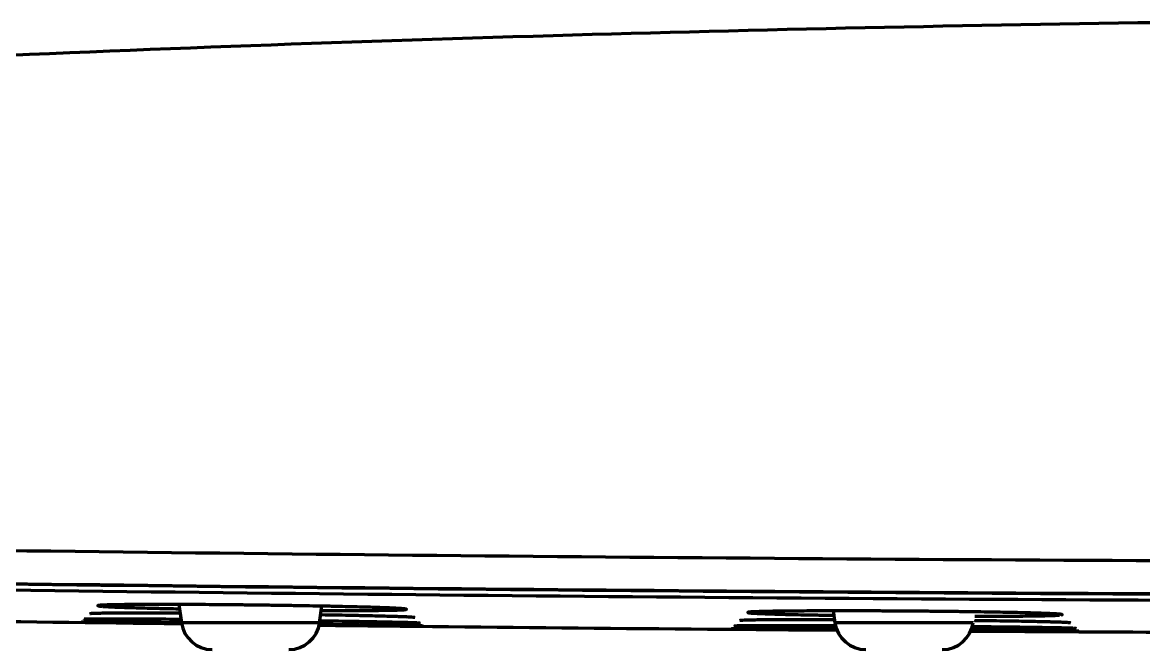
# Model space of a CAD drawing. Extents: x 1919 to 2339, y -1533 to -939.
# Drawn here: x 2086.21 to 2093.42, y -1192.62 to -1188.59 of the extents above; entities that cross this region are included whole.
import ezdxf

# ---------------------------------------------------------------- set-up
doc = ezdxf.new("R2010")
doc.units = 0
doc.header["$LTSCALE"] = 7
doc.header["$MEASUREMENT"] = 0
doc.linetypes.add('CENTER', pattern=[2, 1.25, -0.25, 0.25, -0.25])
doc.layers.add('1', color=1, linetype='CENTER')

msp = doc.modelspace()

# ---------------------------------------------------------------- linework, layer by layer
at = {"layer": '1', "color": 7, "linetype": 'Continuous', "lineweight": 70}
for p, q in [((2087.2203, -1192.3285), (2087.2367, -1192.4454)), ((2088.1249, -1192.4454), (2088.1398, -1192.3391)), ((2091.426, -1192.3696), (2091.4366, -1192.4454)), ((2086.6125, -1192.4234), (2086.6126, -1192.4237)), ((2088.1249, -1192.4454), (2087.2367, -1192.4454)), ((2090.7889, -1192.4673), (2090.789, -1192.4676)), ((2092.3248, -1192.4454), (2091.4366, -1192.4454))]:
    msp.add_line(p, q, dxfattribs=at)
for centre, radius, start, end in [((2098.1805, -291.6362), 900.8816, 269.0936661, 269.3039932), ((2087.4347, -1192.4177), 0.2, 187.96961, 270), ((2087.9268, -1192.4177), 0.2, 270, 352.03039), ((2098.1805, -291.6362), 900.8816, 269.3602555, 269.5718832), ((2091.6346, -1192.4177), 0.2, 187.96961, 270), ((2092.1267, -1192.4177), 0.2, 270, 352.03039), ((2098.1805, -291.6362), 900.8816, 269.6266109, 269.8031493)]:
    msp.add_arc(centre, radius, start, end, dxfattribs=at)
for points, knots in [([(2093.6345, -1188.5898), (2092.2979, -1188.6079), (2089.5801, -1188.6658), (2085.4824, -1188.8193), (2081.3422, -1189.0403), (2077.2057, -1189.3277), (2073.1276, -1189.6763), (2070.431, -1189.9508), (2069.1104, -1190.0956)], [0, 0, 0, 0, 0.163136, 0.331794, 0.500468, 0.669159, 0.837869, 1, 1, 1, 1]), ([(2118.0178, -1191.8528), (2117.1919, -1191.87), (2116.3659, -1191.8862), (2114.7137, -1191.9163), (2112.2351, -1191.9583), (2109.7559, -1191.9907), (2104.7965, -1192.0424), (2101.4889, -1192.0596), (2094.8713, -1192.0596), (2088.2563, -1192.0251), (2081.6467, -1191.9217), (2078.3433, -1191.8528)], [0, 0, 0, 0, 0.0625, 0.0625, 0.125, 0.25, 0.25, 0.5, 0.5, 0.75, 1, 1, 1, 1]), ([(2078.3493, -1192.0631), (2081.6518, -1192.1321), (2088.2595, -1192.2355), (2094.8726, -1192.27), (2101.4884, -1192.27), (2108.1015, -1192.2355), (2114.7093, -1192.1321), (2118.0118, -1192.0631)], [0, 0, 0, 0, 0.25, 0.5, 0.5, 0.75, 1, 1, 1, 1]), ([(2117.9994, -1192.0676), (2117.5869, -1192.0762), (2117.1743, -1192.0846), (2116.3491, -1192.1007), (2115.1111, -1192.1241), (2112.222, -1192.1731), (2109.745, -1192.2054), (2104.79, -1192.2571), (2101.4855, -1192.2744), (2094.8741, -1192.2743), (2088.2653, -1192.2399), (2081.662, -1192.1365), (2078.3616, -1192.0676)], [0, 0, 0, 0, 0.03125, 0.03125, 0.0625, 0.125, 0.25, 0.25, 0.5, 0.5, 0.75, 1, 1, 1, 1]), ([(2086.7606, -1192.3314), (2086.7527, -1192.3316), (2086.7456, -1192.3319), (2086.7302, -1192.3325), (2086.7227, -1192.3329), (2086.7109, -1192.3338), (2086.7065, -1192.3342), (2086.7029, -1192.3348), (2086.7023, -1192.3349), (2086.7013, -1192.3352), (2086.7001, -1192.3355), (2086.6998, -1192.3359), (2086.7003, -1192.3365), (2086.7015, -1192.3369), (2086.7036, -1192.3373)], [0, 0, 0, 0, 0.158284, 0.158284, 0.3828, 0.3828, 0.607317, 0.607317, 0.663446, 0.663446, 0.719575, 0.831833, 0.831833, 1, 1, 1, 1]), ([(2086.7199, -1192.3336), (2086.7199, -1192.3336), (2086.7244, -1192.3331), (2086.7387, -1192.3322), (2086.7583, -1192.3316), (2086.7676, -1192.3314)], [0, 0, 0, 0, 0.24128, 0.690567, 1, 1, 1, 1]), ([(2087.2136, -1192.3285), (2087.1849, -1192.3284), (2087.1572, -1192.3283), (2087.1038, -1192.3283), (2087.0524, -1192.3283), (2087.0048, -1192.3284), (2086.9764, -1192.3285), (2086.9707, -1192.3286), (2086.9596, -1192.3286), (2086.9541, -1192.3286), (2086.9379, -1192.3287), (2086.9274, -1192.3288), (2086.897, -1192.3291), (2086.8591, -1192.3294), (2086.8265, -1192.3299), (2086.8041, -1192.3303), (2086.797, -1192.3305), (2086.7834, -1192.3308), (2086.7769, -1192.3309), (2086.7673, -1192.3312), (2086.7639, -1192.3313), (2086.7606, -1192.3314)], [0, 0, 0, 0, 0.13708, 0.13708, 0.27416, 0.411241, 0.411241, 0.445511, 0.445511, 0.479781, 0.479781, 0.548321, 0.548321, 0.685401, 0.822481, 0.822481, 0.891021, 0.891021, 0.959562, 0.959562, 1, 1, 1, 1]), ([(2088.6817, -1192.3585), (2088.6814, -1192.3584), (2088.681, -1192.3582), (2088.6795, -1192.3578), (2088.6781, -1192.3576), (2088.6727, -1192.3568), (2088.6623, -1192.3556), (2088.6459, -1192.3545), (2088.6312, -1192.3536), (2088.6259, -1192.3533), (2088.6174, -1192.3528), (2088.6144, -1192.3527), (2088.6083, -1192.3524), (2088.6052, -1192.3522), (2088.5892, -1192.3515), (2088.5607, -1192.3502), (2088.5268, -1192.349), (2088.4902, -1192.3477), (2088.4706, -1192.3471), (2088.4443, -1192.3463), (2088.439, -1192.3461), (2088.4281, -1192.3458), (2088.4117, -1192.3453), (2088.3947, -1192.3449), (2088.3599, -1192.3439), (2088.3115, -1192.3427), (2088.2591, -1192.3415), (2088.2183, -1192.3406), (2088.2044, -1192.3403), (2088.1833, -1192.3399), (2088.1761, -1192.3398), (2088.1618, -1192.3395), (2088.1547, -1192.3393), (2088.1185, -1192.3386), (2088.0597, -1192.3375), (2087.9986, -1192.3365), (2087.9365, -1192.3355), (2087.9049, -1192.335), (2087.8566, -1192.3343), (2087.8405, -1192.334), (2087.8083, -1192.3336), (2087.7922, -1192.3334), (2087.7438, -1192.3328), (2087.6793, -1192.332), (2087.6147, -1192.3313), (2087.5743, -1192.3309), (2087.5662, -1192.3308), (2087.55, -1192.3306), (2087.5419, -1192.3306), (2087.5177, -1192.3303), (2087.5017, -1192.3302), (2087.454, -1192.3298), (2087.3915, -1192.3293), (2087.331, -1192.329), (2087.2715, -1192.3287), (2087.2423, -1192.3286), (2087.2136, -1192.3285)], [0, 0, 0, 0, 0.011619, 0.011619, 0.035726, 0.035726, 0.08394, 0.132154, 0.132154, 0.156261, 0.156261, 0.168314, 0.168314, 0.180367, 0.180367, 0.228581, 0.276795, 0.276795, 0.325008, 0.325008, 0.337062, 0.337062, 0.349115, 0.373222, 0.373222, 0.421436, 0.469649, 0.469649, 0.493756, 0.493756, 0.50581, 0.50581, 0.517863, 0.517863, 0.566077, 0.614291, 0.614291, 0.662504, 0.662504, 0.686611, 0.686611, 0.710718, 0.710718, 0.758932, 0.807145, 0.807145, 0.819199, 0.819199, 0.831252, 0.831252, 0.855359, 0.855359, 0.903573, 0.951786, 0.951786, 1, 1, 1, 1]), ([(2087.2217, -1192.3848), (2087.1985, -1192.3847), (2087.1759, -1192.3846), (2087.1245, -1192.3843), (2087.0961, -1192.3842), (2087.0615, -1192.3841), (2087.0547, -1192.3841), (2087.0411, -1192.384), (2087.021, -1192.384), (2087.0016, -1192.3839), (2086.9637, -1192.3839), (2086.9157, -1192.3838), (2086.8725, -1192.3839), (2086.842, -1192.384), (2086.8321, -1192.3841), (2086.8178, -1192.3841), (2086.8131, -1192.3842), (2086.8039, -1192.3842), (2086.7994, -1192.3843), (2086.7774, -1192.3844), (2086.7453, -1192.3847), (2086.7193, -1192.3851), (2086.7021, -1192.3854), (2086.6967, -1192.3856), (2086.6893, -1192.3857), (2086.6869, -1192.3858), (2086.6823, -1192.3859), (2086.6801, -1192.386), (2086.6698, -1192.3863), (2086.6566, -1192.3869), (2086.6501, -1192.3876), (2086.6482, -1192.388), (2086.648, -1192.3881), (2086.6478, -1192.3882)], [0, 0, 0, 0, 0.069587, 0.069587, 0.161028, 0.161028, 0.183888, 0.183888, 0.206748, 0.252469, 0.252469, 0.34391, 0.435351, 0.435351, 0.481072, 0.481072, 0.503932, 0.503932, 0.526792, 0.526792, 0.618234, 0.709675, 0.709675, 0.755395, 0.755395, 0.778256, 0.778256, 0.801116, 0.801116, 0.892557, 0.983998, 0.983998, 1, 1, 1, 1]), ([(2086.7036, -1192.3373), (2086.7043, -1192.3375), (2086.7082, -1192.3381), (2086.7146, -1192.3388), (2086.7246, -1192.3397), (2086.7284, -1192.34), (2086.7346, -1192.3404), (2086.7368, -1192.3406), (2086.7413, -1192.3409), (2086.7437, -1192.341), (2086.756, -1192.3418), (2086.7786, -1192.343), (2086.8068, -1192.3442), (2086.838, -1192.3454), (2086.855, -1192.3461), (2086.878, -1192.3469), (2086.8828, -1192.347), (2086.8923, -1192.3473), (2086.9069, -1192.3478), (2086.9221, -1192.3483), (2086.9533, -1192.3492), (2086.9972, -1192.3505), (2087.0456, -1192.3517), (2087.0837, -1192.3526), (2087.0966, -1192.3529), (2087.1231, -1192.3535), (2087.1366, -1192.3538), (2087.1723, -1192.3546), (2087.1948, -1192.3551), (2087.2178, -1192.3555)], [0, 0, 0, 0, 0.024948, 0.124342, 0.124342, 0.174039, 0.174039, 0.198887, 0.198887, 0.223736, 0.223736, 0.323129, 0.422523, 0.422523, 0.521917, 0.521917, 0.546765, 0.546765, 0.571613, 0.62131, 0.62131, 0.720704, 0.820097, 0.820097, 0.869794, 0.869794, 0.919491, 0.919491, 1, 1, 1, 1]), ([(2088.7359, -1192.4126), (2088.7357, -1192.4124), (2088.7341, -1192.4119), (2088.7297, -1192.4114), (2088.722, -1192.4107), (2088.7191, -1192.4105), (2088.714, -1192.4102), (2088.7122, -1192.4101), (2088.7083, -1192.4098), (2088.7063, -1192.4097), (2088.6958, -1192.4091), (2088.6759, -1192.4082), (2088.6497, -1192.4072), (2088.6277, -1192.4064), (2088.62, -1192.4062), (2088.6079, -1192.4058), (2088.6037, -1192.4056), (2088.5952, -1192.4054), (2088.5909, -1192.4052), (2088.5686, -1192.4046), (2088.5495, -1192.404), (2088.5088, -1192.403), (2088.4656, -1192.4019), (2088.4172, -1192.4008), (2088.3854, -1192.4001), (2088.379, -1192.3999), (2088.366, -1192.3997), (2088.3593, -1192.3995), (2088.3393, -1192.3991), (2088.3258, -1192.3988), (2088.2845, -1192.398), (2088.2278, -1192.3969), (2088.1677, -1192.3959), (2088.1367, -1192.3954), (2088.1367, -1192.3954), (2088.1366, -1192.3954)], [0, 0, 0, 0, 0.025936, 0.114463, 0.114463, 0.158727, 0.158727, 0.180858, 0.180858, 0.20299, 0.20299, 0.291517, 0.380044, 0.380044, 0.424308, 0.424308, 0.44644, 0.44644, 0.468571, 0.468571, 0.557099, 0.557099, 0.645626, 0.734153, 0.734153, 0.756285, 0.756285, 0.778416, 0.778416, 0.82268, 0.82268, 0.911207, 0.999734, 0.999734, 1, 1, 1, 1]), ([(2088.1394, -1192.3665), (2088.1494, -1192.3665), (2088.1594, -1192.3665), (2088.1835, -1192.3666), (2088.2046, -1192.3667), (2088.2252, -1192.3667), (2088.2389, -1192.3667), (2088.2457, -1192.3667), (2088.2794, -1192.3668), (2088.3053, -1192.3668), (2088.3547, -1192.3667), (2088.402, -1192.3666), (2088.4449, -1192.3663), (2088.4703, -1192.3661), (2088.4753, -1192.3661), (2088.4852, -1192.366), (2088.4901, -1192.3659), (2088.5045, -1192.3658), (2088.5137, -1192.3657), (2088.5402, -1192.3654), (2088.5727, -1192.3649), (2088.5996, -1192.3643), (2088.6176, -1192.3638), (2088.6233, -1192.3636), (2088.6312, -1192.3634), (2088.6338, -1192.3633), (2088.6387, -1192.3631), (2088.6411, -1192.363), (2088.6524, -1192.3625), (2088.6599, -1192.3621), (2088.6717, -1192.3613), (2088.676, -1192.3608), (2088.6789, -1192.3603), (2088.679, -1192.3603), (2088.6791, -1192.3603)], [0, 0, 0, 0, 0.033308, 0.033308, 0.08144, 0.105506, 0.105506, 0.129573, 0.129573, 0.225838, 0.225838, 0.322103, 0.418367, 0.418367, 0.442434, 0.442434, 0.4665, 0.4665, 0.514632, 0.514632, 0.610897, 0.707162, 0.707162, 0.755295, 0.755295, 0.779361, 0.779361, 0.803427, 0.803427, 0.899692, 0.899692, 0.995957, 0.995957, 1, 1, 1, 1]), ([(2088.6791, -1192.3603), (2088.6816, -1192.3598), (2088.6827, -1192.3594), (2088.6822, -1192.3587), (2088.682, -1192.3586), (2088.6817, -1192.3585)], [0, 0, 0, 0, 0.787182, 0.787182, 1, 1, 1, 1]), ([(2090.9318, -1192.3748), (2090.9292, -1192.3749), (2090.9266, -1192.375), (2090.9217, -1192.3752), (2090.9192, -1192.3753), (2090.9146, -1192.3755), (2090.9079, -1192.3759), (2090.9022, -1192.3762), (2090.8919, -1192.3769), (2090.8814, -1192.3778), (2090.8773, -1192.3788), (2090.8766, -1192.3796), (2090.8768, -1192.3798), (2090.8776, -1192.3802), (2090.8778, -1192.3803), (2090.8781, -1192.3803)], [0, 0, 0, 0, 0.062676, 0.062676, 0.126894, 0.126894, 0.191111, 0.319547, 0.319547, 0.576417, 0.833287, 0.833287, 0.961723, 0.961723, 1, 1, 1, 1]), ([(2090.8781, -1192.3803), (2090.8782, -1192.3804), (2090.8784, -1192.3805), (2090.8791, -1192.3806), (2090.8797, -1192.3808), (2090.8833, -1192.3814), (2090.8921, -1192.3825), (2090.9073, -1192.3836), (2090.9256, -1192.3847), (2090.9363, -1192.3853), (2090.9517, -1192.386), (2090.9549, -1192.3861), (2090.9615, -1192.3864), (2090.9715, -1192.3868), (2090.9824, -1192.3873), (2091.0052, -1192.3881), (2091.0383, -1192.3892), (2091.0768, -1192.3903), (2091.1078, -1192.3911), (2091.1185, -1192.3914), (2091.135, -1192.3918), (2091.1406, -1192.392), (2091.1519, -1192.3922), (2091.1576, -1192.3924), (2091.1865, -1192.393), (2091.2348, -1192.3941), (2091.2872, -1192.395), (2091.3279, -1192.3958), (2091.3487, -1192.3961), (2091.37, -1192.3965), (2091.3844, -1192.3967), (2091.3916, -1192.3968), (2091.4084, -1192.3971), (2091.4179, -1192.3972), (2091.4274, -1192.3974)], [0, 0, 0, 0, 0.009461, 0.009461, 0.032882, 0.032882, 0.126568, 0.220254, 0.220254, 0.313939, 0.313939, 0.337361, 0.337361, 0.360782, 0.407625, 0.407625, 0.501311, 0.594997, 0.594997, 0.641839, 0.641839, 0.665261, 0.665261, 0.688682, 0.688682, 0.782368, 0.876054, 0.876054, 0.922897, 0.946318, 0.946318, 0.969739, 0.969739, 1, 1, 1, 1]), ([(2090.897, -1192.377), (2090.897, -1192.377), (2090.897, -1192.377), (2090.9038, -1192.3763), (2090.9174, -1192.3754), (2090.9347, -1192.3749), (2090.9381, -1192.3748)], [0, 0, 0, 0, 0.009504, 0.352795, 0.877983, 1, 1, 1, 1]), ([(2091.6063, -1192.3696), (2091.5742, -1192.3695), (2091.5429, -1192.3694), (2091.4816, -1192.3694), (2091.4217, -1192.3694), (2091.3646, -1192.3695), (2091.3298, -1192.3696), (2091.3228, -1192.3696), (2091.3091, -1192.3697), (2091.3023, -1192.3697), (2091.282, -1192.3698), (2091.2688, -1192.3699), (2091.2301, -1192.3701), (2091.1807, -1192.3704), (2091.1359, -1192.3708), (2091.1039, -1192.3712), (2091.0884, -1192.3714), (2091.0735, -1192.3716), (2091.0637, -1192.3718), (2091.0589, -1192.3718), (2091.0354, -1192.3722), (2091.018, -1192.3725), (2090.9863, -1192.3732), (2090.9718, -1192.3735), (2090.949, -1192.3742), (2090.94, -1192.3745), (2090.9318, -1192.3748)], [0, 0, 0, 0, 0.102501, 0.102501, 0.205002, 0.307503, 0.307503, 0.333128, 0.333128, 0.358753, 0.358753, 0.410004, 0.410004, 0.512505, 0.615006, 0.615006, 0.666256, 0.691882, 0.691882, 0.717507, 0.717507, 0.820008, 0.820008, 0.922509, 0.922509, 1, 1, 1, 1]), ([(2092.8968, -1192.3932), (2092.8962, -1192.3929), (2092.8952, -1192.3926), (2092.8922, -1192.392), (2092.8904, -1192.3918), (2092.887, -1192.3914), (2092.8858, -1192.3912), (2092.8832, -1192.3909), (2092.8817, -1192.3908), (2092.8741, -1192.3901), (2092.8665, -1192.3896), (2092.8481, -1192.3885), (2092.8374, -1192.3879), (2092.813, -1192.3868), (2092.7992, -1192.3862), (2092.7801, -1192.3855), (2092.7761, -1192.3854), (2092.7681, -1192.3851), (2092.7558, -1192.3847), (2092.7428, -1192.3842), (2092.7158, -1192.3834), (2092.6772, -1192.3823), (2092.6336, -1192.3812), (2092.5989, -1192.3804), (2092.5871, -1192.3802), (2092.5687, -1192.3798), (2092.5626, -1192.3797), (2092.5501, -1192.3794), (2092.5438, -1192.3793), (2092.5121, -1192.3786), (2092.4596, -1192.3776), (2092.4036, -1192.3767), (2092.3458, -1192.3758), (2092.3161, -1192.3754), (2092.2777, -1192.3749), (2092.27, -1192.3748), (2092.2546, -1192.3746), (2092.2314, -1192.3743), (2092.2079, -1192.374), (2092.1608, -1192.3734), (2092.0971, -1192.3727), (2092.032, -1192.3721), (2091.9908, -1192.3717), (2091.9826, -1192.3716), (2091.966, -1192.3715), (2091.9577, -1192.3714), (2091.9327, -1192.3712), (2091.9161, -1192.3711), (2091.8664, -1192.3708), (2091.8006, -1192.3703), (2091.7354, -1192.37), (2091.6706, -1192.3698), (2091.6383, -1192.3696), (2091.6063, -1192.3696)], [0, 0, 0, 0, 0.029703, 0.029703, 0.056656, 0.056656, 0.070132, 0.070132, 0.083608, 0.083608, 0.137514, 0.137514, 0.191419, 0.191419, 0.245325, 0.245325, 0.258801, 0.258801, 0.272277, 0.29923, 0.29923, 0.353135, 0.407041, 0.407041, 0.433993, 0.433993, 0.44747, 0.44747, 0.460946, 0.460946, 0.514852, 0.568757, 0.568757, 0.622662, 0.622662, 0.636139, 0.636139, 0.649615, 0.676568, 0.676568, 0.730473, 0.784378, 0.784378, 0.797855, 0.797855, 0.811331, 0.811331, 0.838284, 0.838284, 0.892189, 0.946095, 0.946095, 1, 1, 1, 1]), ([(2092.3353, -1192.4038), (2092.3412, -1192.4038), (2092.3471, -1192.4038), (2092.3821, -1192.4037), (2092.439, -1192.4036), (2092.4925, -1192.4034), (2092.5249, -1192.4032), (2092.5313, -1192.4032), (2092.544, -1192.4031), (2092.5504, -1192.4031), (2092.5691, -1192.4029), (2092.5812, -1192.4029), (2092.6167, -1192.4026), (2092.6616, -1192.4021), (2092.7014, -1192.4016), (2092.7294, -1192.4012), (2092.743, -1192.4009), (2092.7558, -1192.4007), (2092.7642, -1192.4005), (2092.7683, -1192.4004), (2092.7884, -1192.4), (2092.8028, -1192.3996), (2092.8288, -1192.3989), (2092.8402, -1192.3985), (2092.8601, -1192.3976), (2092.8685, -1192.3972), (2092.8771, -1192.3966), (2092.8788, -1192.3965), (2092.8804, -1192.3964), (2092.8806, -1192.3964), (2092.8807, -1192.3964)], [0, 0, 0, 0, 0.021007, 0.021007, 0.12657, 0.232133, 0.232133, 0.258524, 0.258524, 0.284915, 0.284915, 0.337697, 0.337697, 0.44326, 0.548823, 0.548823, 0.601605, 0.627995, 0.627995, 0.654386, 0.654386, 0.759949, 0.759949, 0.865513, 0.865513, 0.971076, 0.971076, 0.997467, 0.997467, 1, 1, 1, 1]), ([(2092.8936, -1192.395), (2092.8958, -1192.3946), (2092.8977, -1192.394), (2092.8973, -1192.3934), (2092.8968, -1192.3932)], [0, 0, 0, 0, 0.625222, 1, 1, 1, 1]), ([(2087.2381, -1192.4463), (2087.2333, -1192.4462), (2087.2285, -1192.4462), (2087.1914, -1192.4458), (2087.1599, -1192.4454), (2087.0985, -1192.4448), (2087.0685, -1192.4445), (2087.0322, -1192.4441), (2087.025, -1192.4441), (2087.0107, -1192.4439), (2086.9895, -1192.4437), (2086.9691, -1192.4435), (2086.9292, -1192.4431), (2086.8786, -1192.4427), (2086.8331, -1192.4423), (2086.8009, -1192.442), (2086.7905, -1192.4419), (2086.7754, -1192.4418), (2086.7704, -1192.4417), (2086.7608, -1192.4416), (2086.756, -1192.4416), (2086.7328, -1192.4414), (2086.699, -1192.4412), (2086.6716, -1192.441), (2086.6473, -1192.4409), (2086.6368, -1192.4408), (2086.6191, -1192.4408), (2086.6121, -1192.4408), (2086.6015, -1192.4408), (2086.5979, -1192.4408), (2086.5957, -1192.4409), (2086.5954, -1192.4409), (2086.5949, -1192.441), (2086.5948, -1192.441), (2086.5948, -1192.441), (2086.5948, -1192.441)], [0, 0, 0, 0, 0.012564, 0.012564, 0.098033, 0.098033, 0.183502, 0.183502, 0.20487, 0.20487, 0.226237, 0.268972, 0.268972, 0.354441, 0.43991, 0.43991, 0.482645, 0.482645, 0.504012, 0.504012, 0.52538, 0.52538, 0.610849, 0.696318, 0.696318, 0.781787, 0.781787, 0.867257, 0.867257, 0.952726, 0.952726, 0.974093, 0.974093, 0.99546, 1, 1, 1, 1]), ([(2086.6042, -1192.4414), (2086.605, -1192.4414), (2086.6108, -1192.4416), (2086.6189, -1192.4418), (2086.632, -1192.4421), (2086.6368, -1192.4422), (2086.6447, -1192.4423), (2086.6475, -1192.4424), (2086.6531, -1192.4425), (2086.6561, -1192.4425), (2086.6713, -1192.4428), (2086.6987, -1192.4433), (2086.7324, -1192.4438), (2086.7693, -1192.4443), (2086.7892, -1192.4446), (2086.8216, -1192.4451), (2086.8328, -1192.4453), (2086.8556, -1192.4456), (2086.8673, -1192.4458), (2086.9034, -1192.4463), (2086.954, -1192.447), (2087.0094, -1192.4477), (2087.0455, -1192.4482), (2087.0528, -1192.4483), (2087.0676, -1192.4485), (2087.0751, -1192.4486), (2087.0977, -1192.4489), (2087.1129, -1192.4491), (2087.1592, -1192.4497), (2087.1966, -1192.4502), (2087.235, -1192.4507), (2087.2409, -1192.4507)], [0, 0, 0, 0, 0.016135, 0.112753, 0.112753, 0.161062, 0.161062, 0.185217, 0.185217, 0.209372, 0.209372, 0.30599, 0.402608, 0.402608, 0.499227, 0.499227, 0.547536, 0.547536, 0.595845, 0.595845, 0.692464, 0.789082, 0.789082, 0.813237, 0.813237, 0.837391, 0.837391, 0.8857, 0.8857, 0.982319, 1, 1, 1, 1]), ([(2087.2335, -1192.4242), (2087.2323, -1192.4242), (2087.2311, -1192.4242), (2087.1981, -1192.4239), (2087.1671, -1192.4237), (2087.1067, -1192.4232), (2087.0773, -1192.423), (2087.0416, -1192.4228), (2087.0345, -1192.4227), (2087.0204, -1192.4226), (2086.9996, -1192.4225), (2086.9796, -1192.4224), (2086.9404, -1192.4222), (2086.8906, -1192.4219), (2086.8459, -1192.4218), (2086.8143, -1192.4217), (2086.8041, -1192.4216), (2086.7893, -1192.4216), (2086.7844, -1192.4216), (2086.7749, -1192.4216), (2086.7702, -1192.4216), (2086.7474, -1192.4216), (2086.7142, -1192.4216), (2086.6872, -1192.4217), (2086.6693, -1192.4219), (2086.6637, -1192.4219), (2086.656, -1192.422), (2086.6535, -1192.422), (2086.6488, -1192.4221), (2086.6465, -1192.4221), (2086.6358, -1192.4223), (2086.6221, -1192.4226), (2086.6152, -1192.423), (2086.6131, -1192.4232), (2086.6128, -1192.4233), (2086.6126, -1192.4234), (2086.6125, -1192.4234), (2086.6125, -1192.4234)], [0, 0, 0, 0, 0.003344, 0.003344, 0.091333, 0.091333, 0.179323, 0.179323, 0.20132, 0.20132, 0.223318, 0.267312, 0.267312, 0.355302, 0.443292, 0.443292, 0.487286, 0.487286, 0.509284, 0.509284, 0.531281, 0.531281, 0.619271, 0.70726, 0.70726, 0.751255, 0.751255, 0.773253, 0.773253, 0.79525, 0.79525, 0.88324, 0.971229, 0.971229, 0.993227, 0.993227, 1, 1, 1, 1]), ([(2088.1189, -1192.461), (2088.1249, -1192.4611), (2088.1309, -1192.4611), (2088.1451, -1192.4613), (2088.1534, -1192.4614), (2088.1942, -1192.4618), (2088.2258, -1192.4621), (2088.2872, -1192.4628), (2088.3169, -1192.4631), (2088.3745, -1192.4636), (2088.4022, -1192.4639), (2088.4357, -1192.4642), (2088.4424, -1192.4643), (2088.4555, -1192.4644), (2088.4749, -1192.4646), (2088.4935, -1192.4648), (2088.5297, -1192.4651), (2088.5751, -1192.4655), (2088.6149, -1192.4658), (2088.6426, -1192.4661), (2088.6515, -1192.4661), (2088.6643, -1192.4662), (2088.6685, -1192.4663), (2088.6767, -1192.4663), (2088.6806, -1192.4663), (2088.6999, -1192.4665), (2088.7274, -1192.4667), (2088.7482, -1192.4667), (2088.7656, -1192.4668), (2088.7727, -1192.4668), (2088.778, -1192.4668)], [0, 0, 0, 0, 0.017258, 0.017258, 0.041227, 0.041227, 0.137105, 0.137105, 0.232982, 0.232982, 0.328859, 0.328859, 0.352828, 0.352828, 0.376798, 0.424736, 0.424736, 0.520614, 0.616491, 0.616491, 0.66443, 0.66443, 0.688399, 0.688399, 0.712368, 0.712368, 0.808245, 0.904123, 0.904123, 1, 1, 1, 1]), ([(2088.79, -1192.4665), (2088.7899, -1192.4665), (2088.7885, -1192.4664), (2088.7835, -1192.4662), (2088.7756, -1192.466), (2088.7725, -1192.4659), (2088.7654, -1192.4658), (2088.7615, -1192.4657), (2088.7484, -1192.4654), (2088.7276, -1192.465), (2088.7002, -1192.4645), (2088.6773, -1192.4642), (2088.6692, -1192.464), (2088.6565, -1192.4638), (2088.6522, -1192.4638), (2088.6433, -1192.4636), (2088.6387, -1192.4636), (2088.6154, -1192.4632), (2088.5954, -1192.4629), (2088.5528, -1192.4623), (2088.5075, -1192.4616), (2088.4568, -1192.4609), (2088.4234, -1192.4605), (2088.4167, -1192.4604), (2088.403, -1192.4602), (2088.3961, -1192.4601), (2088.3751, -1192.4598), (2088.3609, -1192.4596), (2088.3176, -1192.4591), (2088.258, -1192.4583), (2088.195, -1192.4575), (2088.1486, -1192.4569), (2088.1344, -1192.4567), (2088.1201, -1192.4565)], [0, 0, 0, 0, 0.037719, 0.121894, 0.121894, 0.163981, 0.163981, 0.206068, 0.206068, 0.290242, 0.374417, 0.374417, 0.416504, 0.416504, 0.437547, 0.437547, 0.458591, 0.458591, 0.542765, 0.542765, 0.62694, 0.711114, 0.711114, 0.732157, 0.732157, 0.753201, 0.753201, 0.795288, 0.795288, 0.879462, 0.963637, 0.963637, 1, 1, 1, 1]), ([(2088.7719, -1192.4485), (2088.7718, -1192.4485), (2088.7702, -1192.4481), (2088.7655, -1192.4477), (2088.7576, -1192.4473), (2088.7546, -1192.4472), (2088.7493, -1192.4469), (2088.7475, -1192.4468), (2088.7436, -1192.4467), (2088.7415, -1192.4466), (2088.7307, -1192.4462), (2088.7101, -1192.4455), (2088.6831, -1192.4447), (2088.6605, -1192.4442), (2088.6525, -1192.444), (2088.64, -1192.4437), (2088.6357, -1192.4436), (2088.6269, -1192.4434), (2088.6225, -1192.4433), (2088.5995, -1192.4427), (2088.5798, -1192.4423), (2088.5378, -1192.4414), (2088.4931, -1192.4406), (2088.4432, -1192.4397), (2088.4103, -1192.4391), (2088.4037, -1192.439), (2088.3902, -1192.4387), (2088.3834, -1192.4386), (2088.3627, -1192.4382), (2088.3487, -1192.438), (2088.3061, -1192.4373), (2088.2474, -1192.4364), (2088.1854, -1192.4354), (2088.1457, -1192.4348), (2088.1379, -1192.4347), (2088.13, -1192.4346)], [0, 0, 0, 0, 0.032025, 0.118113, 0.118113, 0.161157, 0.161157, 0.182679, 0.182679, 0.204201, 0.204201, 0.290289, 0.376378, 0.376378, 0.419422, 0.419422, 0.440944, 0.440944, 0.462466, 0.462466, 0.548554, 0.548554, 0.634642, 0.72073, 0.72073, 0.742252, 0.742252, 0.763774, 0.763774, 0.806818, 0.806818, 0.892906, 0.978994, 0.978994, 1, 1, 1, 1]), ([(2091.4378, -1192.4653), (2091.4304, -1192.4653), (2091.4231, -1192.4653), (2091.3834, -1192.4651), (2091.3519, -1192.465), (2091.2905, -1192.4648), (2091.2606, -1192.4647), (2091.2243, -1192.4647), (2091.217, -1192.4647), (2091.2028, -1192.4646), (2091.1816, -1192.4646), (2091.1612, -1192.4646), (2091.1214, -1192.4645), (2091.0709, -1192.4645), (2091.0255, -1192.4646), (2090.9933, -1192.4646), (2090.983, -1192.4647), (2090.9679, -1192.4647), (2090.963, -1192.4647), (2090.9533, -1192.4648), (2090.9486, -1192.4648), (2090.9255, -1192.4649), (2090.8917, -1192.4651), (2090.8643, -1192.4653), (2090.8462, -1192.4655), (2090.8406, -1192.4656), (2090.8327, -1192.4657), (2090.8302, -1192.4658), (2090.8254, -1192.4658), (2090.8232, -1192.4659), (2090.8123, -1192.4661), (2090.7984, -1192.4665), (2090.7916, -1192.4669), (2090.7895, -1192.4672), (2090.7892, -1192.4672), (2090.789, -1192.4673), (2090.789, -1192.4673), (2090.7889, -1192.4673)], [0, 0, 0, 0, 0.019647, 0.019647, 0.106581, 0.106581, 0.193516, 0.193516, 0.215249, 0.215249, 0.236983, 0.28045, 0.28045, 0.367384, 0.454318, 0.454318, 0.497785, 0.497785, 0.519519, 0.519519, 0.541253, 0.541253, 0.628187, 0.715121, 0.715121, 0.758588, 0.758588, 0.780322, 0.780322, 0.802055, 0.802055, 0.888989, 0.975924, 0.975924, 0.997657, 0.997657, 1, 1, 1, 1]), ([(2090.7984, -1192.4685), (2090.7992, -1192.4685), (2090.8052, -1192.4689), (2090.8136, -1192.4692), (2090.8269, -1192.4696), (2090.8318, -1192.4698), (2090.8397, -1192.47), (2090.8425, -1192.4701), (2090.8482, -1192.4702), (2090.8512, -1192.4703), (2090.8665, -1192.4707), (2090.8943, -1192.4713), (2090.9282, -1192.472), (2090.9652, -1192.4727), (2090.9853, -1192.473), (2091.0288, -1192.4737), (2091.0517, -1192.474), (2091.1001, -1192.4747), (2091.1508, -1192.4754), (2091.2064, -1192.4761), (2091.2427, -1192.4765), (2091.25, -1192.4766), (2091.2649, -1192.4768), (2091.2724, -1192.4769), (2091.295, -1192.4771), (2091.3103, -1192.4773), (2091.3567, -1192.4778), (2091.3969, -1192.4782), (2091.4383, -1192.4787), (2091.4471, -1192.4788)], [0, 0, 0, 0, 0.017696, 0.113353, 0.113353, 0.161182, 0.161182, 0.185096, 0.185096, 0.20901, 0.20901, 0.304668, 0.400325, 0.400325, 0.495982, 0.495982, 0.591639, 0.591639, 0.687297, 0.782954, 0.782954, 0.806868, 0.806868, 0.830782, 0.830782, 0.878611, 0.878611, 0.974268, 1, 1, 1, 1]), ([(2091.4333, -1192.4259), (2091.432, -1192.4259), (2091.4307, -1192.4259), (2091.3982, -1192.4258), (2091.3677, -1192.4258), (2091.3083, -1192.4258), (2091.2794, -1192.4258), (2091.2443, -1192.4258), (2091.2373, -1192.4258), (2091.2235, -1192.4259), (2091.2031, -1192.4259), (2091.1833, -1192.426), (2091.1448, -1192.4261), (2091.096, -1192.4263), (2091.0521, -1192.4266), (2091.0211, -1192.4268), (2091.0111, -1192.4269), (2090.9965, -1192.4271), (2090.9918, -1192.4271), (2090.9824, -1192.4272), (2090.9779, -1192.4273), (2090.9556, -1192.4275), (2090.923, -1192.428), (2090.8966, -1192.4285), (2090.8791, -1192.4289), (2090.8737, -1192.4291), (2090.8661, -1192.4293), (2090.8637, -1192.4294), (2090.8591, -1192.4295), (2090.8569, -1192.4296), (2090.8464, -1192.43), (2090.8331, -1192.4307), (2090.8266, -1192.4314), (2090.8248, -1192.4318), (2090.8245, -1192.4319), (2090.8244, -1192.432)], [0, 0, 0, 0, 0.00366, 0.00366, 0.092939, 0.092939, 0.182217, 0.182217, 0.204536, 0.204536, 0.226856, 0.271495, 0.271495, 0.360773, 0.450051, 0.450051, 0.49469, 0.49469, 0.517009, 0.517009, 0.539329, 0.539329, 0.628607, 0.717885, 0.717885, 0.762524, 0.762524, 0.784844, 0.784844, 0.807163, 0.807163, 0.896441, 0.985719, 0.985719, 1, 1, 1, 1]), ([(2092.9864, -1192.4827), (2092.9862, -1192.4826), (2092.9845, -1192.4823), (2092.9797, -1192.4819), (2092.9716, -1192.4815), (2092.9685, -1192.4814), (2092.9613, -1192.4811), (2092.9573, -1192.4809), (2092.9441, -1192.4805), (2092.923, -1192.4799), (2092.8955, -1192.4792), (2092.8724, -1192.4788), (2092.8643, -1192.4786), (2092.8515, -1192.4784), (2092.8471, -1192.4783), (2092.8381, -1192.4781), (2092.8335, -1192.478), (2092.8101, -1192.4776), (2092.7901, -1192.4773), (2092.7472, -1192.4766), (2092.7017, -1192.4759), (2092.6508, -1192.4752), (2092.6173, -1192.4748), (2092.6105, -1192.4747), (2092.5968, -1192.4745), (2092.5898, -1192.4744), (2092.5688, -1192.4742), (2092.5545, -1192.474), (2092.5111, -1192.4735), (2092.4514, -1192.4728), (2092.3882, -1192.4721), (2092.3431, -1192.4717), (2092.3304, -1192.4715), (2092.3175, -1192.4714)], [0, 0, 0, 0, 0.029155, 0.114415, 0.114415, 0.157044, 0.157044, 0.199674, 0.199674, 0.284933, 0.370192, 0.370192, 0.412821, 0.412821, 0.434136, 0.434136, 0.455451, 0.455451, 0.54071, 0.54071, 0.625969, 0.711228, 0.711228, 0.732542, 0.732542, 0.753857, 0.753857, 0.796487, 0.796487, 0.881746, 0.967005, 0.967005, 1, 1, 1, 1]), ([(2092.9506, -1192.4469), (2092.9504, -1192.4468), (2092.9486, -1192.4462), (2092.944, -1192.4457), (2092.9362, -1192.4451), (2092.9331, -1192.4449), (2092.9262, -1192.4444), (2092.9222, -1192.4442), (2092.9093, -1192.4436), (2092.8889, -1192.4427), (2092.8622, -1192.4418), (2092.8397, -1192.4411), (2092.8319, -1192.4409), (2092.8194, -1192.4406), (2092.8152, -1192.4404), (2092.8065, -1192.4402), (2092.8021, -1192.4401), (2092.7794, -1192.4395), (2092.7599, -1192.4391), (2092.7183, -1192.4382), (2092.6742, -1192.4373), (2092.6249, -1192.4364), (2092.5925, -1192.4358), (2092.5859, -1192.4357), (2092.5726, -1192.4355), (2092.5659, -1192.4354), (2092.5455, -1192.4351), (2092.5317, -1192.4348), (2092.4896, -1192.4342), (2092.4318, -1192.4334), (2092.3705, -1192.4326), (2092.3363, -1192.4322), (2092.3336, -1192.4321), (2092.3308, -1192.4321)], [0, 0, 0, 0, 0.026861, 0.114634, 0.114634, 0.158521, 0.158521, 0.202407, 0.202407, 0.29018, 0.377953, 0.377953, 0.42184, 0.42184, 0.443783, 0.443783, 0.465726, 0.465726, 0.553499, 0.553499, 0.641272, 0.729045, 0.729045, 0.750988, 0.750988, 0.772931, 0.772931, 0.816818, 0.816818, 0.904591, 0.992364, 0.992364, 1, 1, 1, 1]), ([(2091.4482, -1192.4875), (2091.4353, -1192.4874), (2091.4226, -1192.4873), (2091.377, -1192.4871), (2091.345, -1192.4869), (2091.2825, -1192.4865), (2091.2521, -1192.4864), (2091.2151, -1192.4862), (2091.2078, -1192.4861), (2091.1933, -1192.486), (2091.1718, -1192.4859), (2091.151, -1192.4858), (2091.1105, -1192.4856), (2091.0591, -1192.4854), (2091.0128, -1192.4852), (2090.9801, -1192.485), (2090.9695, -1192.485), (2090.9542, -1192.485), (2090.9492, -1192.4849), (2090.9393, -1192.4849), (2090.9345, -1192.4849), (2090.911, -1192.4848), (2090.8766, -1192.4847), (2090.8486, -1192.4847), (2090.8301, -1192.4846), (2090.8244, -1192.4846), (2090.8164, -1192.4846), (2090.8138, -1192.4847), (2090.8089, -1192.4847), (2090.8066, -1192.4847), (2090.7955, -1192.4847), (2090.7813, -1192.4847), (2090.7742, -1192.4849), (2090.772, -1192.4849), (2090.7716, -1192.485), (2090.7712, -1192.485), (2090.7711, -1192.485), (2090.7712, -1192.485), (2090.7712, -1192.485)], [0, 0, 0, 0, 0.032214, 0.032214, 0.116106, 0.116106, 0.199998, 0.199998, 0.220971, 0.220971, 0.241944, 0.28389, 0.28389, 0.367781, 0.451673, 0.451673, 0.493619, 0.493619, 0.514592, 0.514592, 0.535565, 0.535565, 0.619457, 0.703348, 0.703348, 0.745294, 0.745294, 0.766267, 0.766267, 0.78724, 0.78724, 0.871132, 0.955024, 0.955024, 0.975997, 0.975997, 0.99697, 1, 1, 1, 1]), ([(2090.7805, -1192.4854), (2090.7814, -1192.4854), (2090.7875, -1192.4856), (2090.796, -1192.4857), (2090.8094, -1192.4859), (2090.8144, -1192.486), (2090.8224, -1192.4861), (2090.8252, -1192.4862), (2090.831, -1192.4862), (2090.834, -1192.4863), (2090.8495, -1192.4865), (2090.8776, -1192.4868), (2090.9119, -1192.4872), (2090.9401, -1192.4875), (2090.9499, -1192.4876), (2090.9703, -1192.4878), (2090.9809, -1192.4879), (2091.0139, -1192.4883), (2091.0372, -1192.4885), (2091.0862, -1192.489), (2091.1377, -1192.4894), (2091.1942, -1192.4899), (2091.231, -1192.4902), (2091.2384, -1192.4903), (2091.2535, -1192.4904), (2091.2611, -1192.4905), (2091.2841, -1192.4907), (2091.2996, -1192.4908), (2091.3467, -1192.4912), (2091.3912, -1192.4916), (2091.4371, -1192.4919), (2091.45, -1192.4921)], [0, 0, 0, 0, 0.018525, 0.113043, 0.113043, 0.160302, 0.160302, 0.183932, 0.183932, 0.207561, 0.207561, 0.302079, 0.396597, 0.396597, 0.443856, 0.443856, 0.491115, 0.491115, 0.585633, 0.585633, 0.680151, 0.774669, 0.774669, 0.798299, 0.798299, 0.821928, 0.821928, 0.869187, 0.869187, 0.963705, 1, 1, 1, 1]), ([(2092.3089, -1192.4981), (2092.3113, -1192.4981), (2092.3136, -1192.4981), (2092.3245, -1192.4982), (2092.333, -1192.4982), (2092.3498, -1192.4983), (2092.3582, -1192.4984), (2092.3996, -1192.4986), (2092.4318, -1192.4988), (2092.4942, -1192.4991), (2092.5244, -1192.4993), (2092.5829, -1192.4996), (2092.6111, -1192.4998), (2092.6452, -1192.4999), (2092.6519, -1192.5), (2092.6652, -1192.5), (2092.685, -1192.5001), (2092.7038, -1192.5002), (2092.7406, -1192.5004), (2092.7867, -1192.5006), (2092.8271, -1192.5007), (2092.8553, -1192.5008), (2092.8643, -1192.5009), (2092.8773, -1192.5009), (2092.8815, -1192.5009), (2092.8898, -1192.5009), (2092.8938, -1192.5009), (2092.9134, -1192.501), (2092.9412, -1192.501), (2092.9623, -1192.501), (2092.98, -1192.501), (2092.9871, -1192.501), (2092.9925, -1192.5009)], [0, 0, 0, 0, 0.006623, 0.006623, 0.030274, 0.030274, 0.053926, 0.053926, 0.148534, 0.148534, 0.243141, 0.243141, 0.337748, 0.337748, 0.3614, 0.3614, 0.385052, 0.432356, 0.432356, 0.526963, 0.62157, 0.62157, 0.668874, 0.668874, 0.692526, 0.692526, 0.716178, 0.716178, 0.810785, 0.905393, 0.905393, 1, 1, 1, 1]), ([(2093.0044, -1192.5006), (2093.0043, -1192.5006), (2093.0029, -1192.5005), (2092.9976, -1192.5003), (2092.9895, -1192.5001), (2092.9864, -1192.5001), (2092.9792, -1192.4999), (2092.9751, -1192.4999), (2092.9617, -1192.4996), (2092.9405, -1192.4993), (2092.9126, -1192.499), (2092.8892, -1192.4987), (2092.881, -1192.4986), (2092.868, -1192.4985), (2092.8636, -1192.4984), (2092.8545, -1192.4983), (2092.8498, -1192.4983), (2092.8261, -1192.498), (2092.8058, -1192.4978), (2092.7623, -1192.4974), (2092.7161, -1192.497), (2092.6645, -1192.4965), (2092.6305, -1192.4962), (2092.6237, -1192.4961), (2092.6097, -1192.496), (2092.6027, -1192.4959), (2092.5813, -1192.4957), (2092.5668, -1192.4956), (2092.5228, -1192.4952), (2092.4622, -1192.4947), (2092.398, -1192.4942), (2092.3485, -1192.4938), (2092.3317, -1192.4937), (2092.3137, -1192.4935), (2092.3127, -1192.4935), (2092.3116, -1192.4935)], [0, 0, 0, 0, 0.038363, 0.121759, 0.121759, 0.163457, 0.163457, 0.205155, 0.205155, 0.288551, 0.371946, 0.371946, 0.413644, 0.413644, 0.434493, 0.434493, 0.455342, 0.455342, 0.538738, 0.538738, 0.622134, 0.70553, 0.70553, 0.726379, 0.726379, 0.747227, 0.747227, 0.788925, 0.788925, 0.872321, 0.955717, 0.955717, 0.997415, 0.997415, 1, 1, 1, 1]), ([(2092.3147, -1192.4849), (2092.3301, -1192.4849), (2092.3453, -1192.485), (2092.393, -1192.4852), (2092.4246, -1192.4853), (2092.486, -1192.4854), (2092.5157, -1192.4855), (2092.5731, -1192.4856), (2092.6009, -1192.4857), (2092.6343, -1192.4857), (2092.641, -1192.4857), (2092.6541, -1192.4857), (2092.6734, -1192.4857), (2092.692, -1192.4857), (2092.7281, -1192.4857), (2092.7733, -1192.4857), (2092.813, -1192.4855), (2092.8407, -1192.4854), (2092.8496, -1192.4854), (2092.8623, -1192.4853), (2092.8665, -1192.4853), (2092.8746, -1192.4852), (2092.8785, -1192.4852), (2092.8977, -1192.4851), (2092.925, -1192.4848), (2092.9456, -1192.4845), (2092.9629, -1192.4842), (2092.9698, -1192.484), (2092.9751, -1192.4838)], [0, 0, 0, 0, 0.043977, 0.043977, 0.139579, 0.139579, 0.235182, 0.235182, 0.330784, 0.330784, 0.354685, 0.354685, 0.378585, 0.426386, 0.426386, 0.521989, 0.617591, 0.617591, 0.665392, 0.665392, 0.689293, 0.689293, 0.713193, 0.713193, 0.808795, 0.904398, 0.904398, 1, 1, 1, 1])]:
    msp.add_open_spline(points, degree=3, knots=knots, dxfattribs=at)
msp.add_open_spline([(2078.3774, -1192.1048), (2081.6779, -1192.1737), (2088.279, -1192.277), (2098.1805, -1192.3286), (2108.0821, -1192.277), (2114.6831, -1192.1737), (2117.9837, -1192.1048)], degree=3, dxfattribs=at)

doc.saveas('drawing.dxf')
